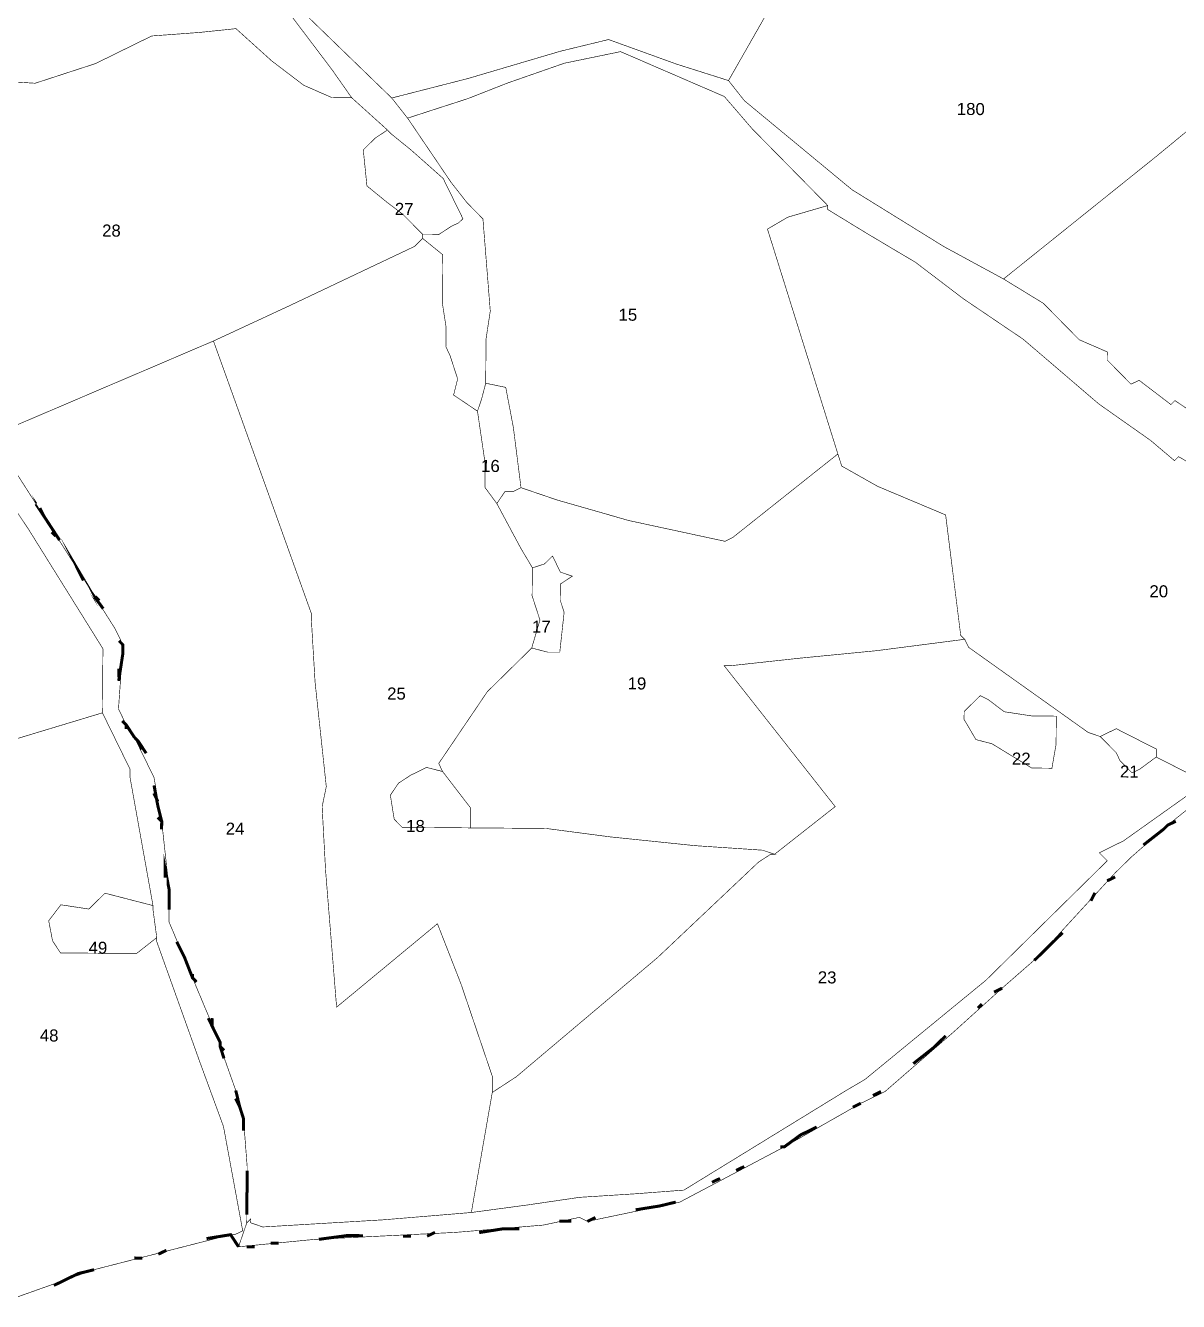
# Model space of a CAD drawing. Header units: metres. Extents: x 326467 to 340077, y 1811030 to 1824953.
# Drawn here: x 336153 to 337316, y 1820873 to 1822161 of the extents above; entities that cross this region are included whole.
import ezdxf

# ---------------------------------------------------------------- set-up
doc = ezdxf.new("R2010")
doc.units = ezdxf.units.M
doc.header["$MEASUREMENT"] = 0
for name, color, linetype in [('SURVEY NO.', 7, 'Continuous'), ('SURVEY PLOT BOUNDARY', 35, 'Continuous'), ('VILLAGE BOUNDARY', 212, 'Continuous')]:
    doc.layers.add(name, color=color, linetype=linetype)
doc.styles.add('PDF Arial', font='arial.ttf')

# ---------------------------------------------------------------- blocks, each defined once
blk = doc.blocks.new('16')
at = {"layer": 'SURVEY PLOT BOUNDARY', "lineweight": 18, "const_width": 0.606}
for points in [[(337369.8, 1821405.7), (337304.7, 1821353.6), (337268.1, 1821321.5), (337251.8, 1821305.5), (337174.4, 1821221.2), (337137.7, 1821189.1), (337088.9, 1821145), (337019.7, 1821084.9), (336995.3, 1821073), (336918.2, 1821029.1), (336812.7, 1820973.3), (336719.5, 1820953.8), (336711.5, 1820957.9), (336675, 1820950.1), (336586, 1820942.7), (336444.5, 1820935.7), (336367.6, 1820928.2), (336375.9, 1820952.4), (336380, 1820956.4), (336379.9, 1820952.4), (336392, 1820948.2), (336513.4, 1820955.4), (336602.4, 1820962.8), (336659, 1820970.4), (336711.6, 1820978.1), (336768.2, 1820981.7), (336816.8, 1820985.4), (336979.3, 1821085.2), (336999.6, 1821097.2), (337121.6, 1821197.3), (337243.8, 1821317.7), (337235.8, 1821325.8), (337260.2, 1821337.8), (337333.3, 1821389.8)], [(337408.3, 1821672.2), (337315.7, 1821725.5), (337311.6, 1821721.5), (337287.5, 1821741.9), (337235.3, 1821778.7), (337159, 1821844), (337098.6, 1821884.9), (337050.4, 1821921.6), (337002.1, 1821950.3), (336961.9, 1821974.9), (336961.9, 1821978.9), (336885.7, 1822056.3), (336857.6, 1822088.9), (336752.9, 1822134.2), (336696.2, 1822122.5), (336639.4, 1822102.7), (336598.9, 1822086.8), (336538.1, 1822067.1), (336522.1, 1822087.4), (336599.1, 1822107.1), (336692.2, 1822134.6), (336740.8, 1822146.4), (336809.4, 1822121.6), (336861.8, 1822105), (336877.8, 1822084.7), (336986.3, 1821994.9), (337078.8, 1821937.6), (337139.2, 1821904.8), (337179.4, 1821880.2), (337215.5, 1821843.5), (337243.8, 1821831.2), (337243.7, 1821823.1), (337267.8, 1821798.6), (337275.9, 1821802.6), (337308, 1821778.1), (337312.1, 1821782.1), (337372.4, 1821741.2)], [(336433.8, 1822173), (336522.1, 1822087.4), (336538.1, 1822067.1), (336582.1, 1822002.1), (336598.1, 1821981.7), (336614.1, 1821965.4), (336621.5, 1821872.4), (336617.2, 1821844.1), (336616.9, 1821799.6), (336612.7, 1821783.5), (336608.6, 1821771.4), (336584.5, 1821787.7), (336588.6, 1821803.9), (336580.7, 1821828.2), (336576.7, 1821836.3), (336576.9, 1821856.5), (336573.1, 1821880.8), (336573.4, 1821929.4), (336553.3, 1821945.7), (336553.4, 1821949.7), (336569.5, 1821949.6), (336581.7, 1821957.6), (336589.8, 1821961.6), (336593.9, 1821965.6), (336574, 1822006.2), (336541.9, 1822034.7), (336521.8, 1822051), (336517.8, 1822055.1), (336481.7, 1822087.7), (336461.7, 1822116.2), (336421.7, 1822169.1)], [(336919.2, 1822205.7), (336861.8, 1822105), (336809.4, 1822121.6), (336740.8, 1822146.4), (336692.2, 1822134.6), (336599.1, 1822107.1), (336522.1, 1822087.4), (336433.8, 1822173)], [(336421.7, 1822169.1), (336461.7, 1822116.2), (336481.7, 1822087.7), (336461.5, 1822087.9), (336433.3, 1822100.3), (336401.1, 1822124.8), (336365, 1822157.4), (336328.6, 1822153.6), (336280, 1822150), (336223.2, 1822122.1), (336162.4, 1822102.3), (336089.7, 1822106.9)], [(337468.7, 1822173.1), (337293.8, 1822028.9), (337139.2, 1821904.8), (337078.8, 1821937.6), (336986.3, 1821994.9), (336877.8, 1822084.7), (336861.8, 1822105), (336919.2, 1822205.7), (336931.6, 1822237.9), (336939.7, 1822245.9), (336848, 1822416.5), (336889, 1822488.9), (336949.4, 1822456.1), (337018.2, 1822459.6), (337038, 1822406.9), (337057.8, 1822362.3), (337077.6, 1822301.5), (337077.5, 1822293.4), (337250.7, 1822203.1), (337417.1, 1822290.8)], [(336119.2, 1821746.9), (336171.2, 1821665.6), (336243.1, 1821551.8), (336251, 1821535.6), (336246.5, 1821470.9), (336254.4, 1821454.7), (336262.4, 1821442.5), (336278.3, 1821410), (336282.3, 1821401.9), (336290.1, 1821357.4), (336297.6, 1821288.6), (336297.4, 1821256.2), (336321.2, 1821199.5), (336345, 1821142.7), (336349, 1821130.5), (336364.8, 1821085.9), (336372.6, 1821057.5), (336376.3, 1821009), (336375.9, 1820952.4), (336367.6, 1820928.2), (336359.6, 1820940.4), (336363.7, 1820940.4), (336371.8, 1820944.3), (336352.4, 1821049.6), (336328.6, 1821114.5), (336285.1, 1821236.1), (336285.1, 1821240.2), (336281.3, 1821268.5), (336281.3, 1821272.5), (336258.1, 1821402.1), (336258.1, 1821410.2), (336230.3, 1821467), (336230.8, 1821531.7), (336154.9, 1821653.6), (336102.9, 1821730.8)], [(336089.7, 1822106.9), (336162.4, 1822102.3), (336223.2, 1822122.1), (336280, 1822150), (336328.6, 1822153.6), (336365, 1822157.4), (336401.1, 1822124.8), (336433.3, 1822100.3), (336461.5, 1822087.9), (336481.7, 1822087.7), (336517.8, 1822055.1), (336505.6, 1822047.1), (336493.4, 1822035.1), (336497.1, 1821998.7), (336517.2, 1821982.3), (336533.3, 1821970.1), (336553.4, 1821949.7), (336553.3, 1821945.7), (336545.2, 1821937.7), (336419.4, 1821878), (336342.3, 1821842.2), (336119.2, 1821746.9)], [(337341.5, 1821397.8), (337293.2, 1821422.4), (337293.2, 1821430.5), (337252.9, 1821451), (337236.7, 1821443.1), (337224.6, 1821447.2), (337104, 1821533.1), (337100, 1821541.2), (337096, 1821545.2), (337080.8, 1821666.7), (337012.3, 1821695.5), (336976, 1821716), (336972.1, 1821728.2), (336901.1, 1821955.1), (336921.4, 1821967.1), (336961.9, 1821978.9), (336961.9, 1821974.9), (337002.1, 1821950.3), (337050.4, 1821921.6), (337098.6, 1821884.9), (337159, 1821844), (337235.3, 1821778.7), (337287.5, 1821741.9), (337311.6, 1821721.5), (337315.7, 1821725.5), (337408.3, 1821672.2)], [(337333.3, 1821389.8), (337260.2, 1821337.8), (337235.8, 1821325.8), (337243.8, 1821317.7), (337121.6, 1821197.3), (336999.6, 1821097.2), (336979.3, 1821085.2), (336816.8, 1820985.4), (336768.2, 1820981.7), (336711.6, 1820978.1), (336659, 1820970.4), (336602.4, 1820962.8), (336623.5, 1821083.9), (336647.9, 1821099.9), (336790.3, 1821220.1), (336892.1, 1821316.4), (336904.3, 1821324.3), (336908.3, 1821324.3), (336969.4, 1821372.4), (336857.3, 1821514.7), (336865.3, 1821514.7), (336934.1, 1821522.2), (337011, 1821529.7), (337100, 1821541.2), (337104, 1821533.1), (337224.6, 1821447.2), (337236.7, 1821443.1), (337252.8, 1821426.8), (337256.7, 1821418.7), (337264.8, 1821410.5), (337268.8, 1821406.4), (337276.9, 1821410.4), (337293.2, 1821422.4), (337341.5, 1821397.8)]]:
    blk.add_lwpolyline(points, dxfattribs=at)
for points in [[(337716.9, 1821851.8), (337825, 1821717.5), (337808.5, 1821677.2), (337796.2, 1821653.1), (337711.2, 1821633.5), (337670.7, 1821625.7), (337650.5, 1821625.9), (337630.3, 1821626), (337569.7, 1821634.6), (337537.4, 1821647), (337477.1, 1821683.8), (337372.4, 1821741.2), (337312.1, 1821782.1), (337308, 1821778.1), (337275.9, 1821802.6), (337267.8, 1821798.6), (337243.7, 1821823.1), (337243.8, 1821831.2), (337215.5, 1821843.5), (337179.4, 1821880.2), (337139.2, 1821904.8), (337293.8, 1822028.9), (337468.7, 1822173.1), (337592.8, 1822006.4)], [(336866.3, 1821644.1), (336858.2, 1821640.1), (336761.4, 1821661), (336688.8, 1821681.8), (336652.5, 1821694.2), (336644.8, 1821754.9), (336637.1, 1821795.4), (336616.9, 1821799.6), (336617.2, 1821844.1), (336621.5, 1821872.4), (336614.1, 1821965.4), (336598.1, 1821981.7), (336582.1, 1822002.1), (336538.1, 1822067.1), (336598.9, 1822086.8), (336639.4, 1822102.7), (336696.2, 1822122.5), (336752.9, 1822134.2), (336857.6, 1822088.9), (336885.7, 1822056.3), (336961.9, 1821978.9), (336921.4, 1821967.1), (336901.1, 1821955.1), (336972.1, 1821728.2), (336951.8, 1821712.1)], [(336581.7, 1821957.6), (336569.5, 1821949.6), (336553.4, 1821949.7), (336533.3, 1821970.1), (336517.2, 1821982.3), (336497.1, 1821998.7), (336493.4, 1822035.1), (336505.6, 1822047.1), (336517.8, 1822055.1), (336521.8, 1822051), (336541.9, 1822034.7), (336574, 1822006.2), (336593.9, 1821965.6), (336589.8, 1821961.6)], [(336569.5, 1821415.9), (336573.4, 1821407.8), (336557.3, 1821411.9), (336541.1, 1821404), (336528.9, 1821396), (336520.7, 1821383.9), (336524.6, 1821359.6), (336532.6, 1821351.5), (336573, 1821351.2), (336601.3, 1821350.9), (336629.6, 1821350.7), (336678.1, 1821350.3), (336742.7, 1821341.8), (336827.6, 1821333), (336896.2, 1821328.4), (336908.3, 1821324.3), (336904.3, 1821324.3), (336892.1, 1821316.4), (336790.3, 1821220.1), (336647.9, 1821099.9), (336623.5, 1821083.9), (336623.6, 1821100.1), (336592, 1821193.3), (336568.2, 1821254.2), (336466.5, 1821170), (336455.4, 1821307.6), (336451.9, 1821372.3), (336456.1, 1821392.5), (336444.8, 1821497.7), (336441.2, 1821558.4), (336441.3, 1821566.5), (336397.7, 1821688.1), (336342.3, 1821842.2), (336419.4, 1821878), (336545.2, 1821937.7), (336553.3, 1821945.7), (336573.4, 1821929.4), (336573.1, 1821880.8), (336576.9, 1821856.5), (336576.7, 1821836.3), (336580.7, 1821828.2), (336588.6, 1821803.9), (336584.5, 1821787.7), (336608.6, 1821771.4), (336616.3, 1821718.8), (336616.1, 1821694.5), (336628.1, 1821678.2), (336652, 1821633.6), (336664, 1821613.3), (336663.9, 1821609.2), (336663.7, 1821585), (336671.6, 1821560.7), (336663.3, 1821532.4), (336618.5, 1821488.3)], [(336623.5, 1821083.9), (336602.4, 1820962.8), (336513.4, 1820955.4), (336392, 1820948.2), (336379.9, 1820952.4), (336380, 1820956.4), (336375.9, 1820952.4), (336376.3, 1821009), (336372.6, 1821057.5), (336364.8, 1821085.9), (336349, 1821130.5), (336345, 1821142.7), (336321.2, 1821199.5), (336297.4, 1821256.2), (336297.6, 1821288.6), (336290.1, 1821357.4), (336282.3, 1821401.9), (336278.3, 1821410), (336262.4, 1821442.5), (336254.4, 1821454.7), (336246.5, 1821470.9), (336251, 1821535.6), (336243.1, 1821551.8), (336171.2, 1821665.6), (336119.2, 1821746.9), (336342.3, 1821842.2), (336397.7, 1821688.1), (336441.3, 1821566.5), (336441.2, 1821558.4), (336444.8, 1821497.7), (336456.1, 1821392.5), (336451.9, 1821372.3), (336455.4, 1821307.6), (336466.5, 1821170), (336568.2, 1821254.2), (336592, 1821193.3), (336623.6, 1821100.1)], [(336636.3, 1821690.3), (336628.1, 1821678.2), (336616.1, 1821694.5), (336616.3, 1821718.8), (336608.6, 1821771.4), (336612.7, 1821783.5), (336616.9, 1821799.6), (336637.1, 1821795.4), (336644.8, 1821754.9), (336652.5, 1821694.2), (336644.3, 1821690.2)], [(336154.9, 1821653.6), (336230.8, 1821531.7), (336230.3, 1821467), (336112.8, 1821431.5), (336003.3, 1821396), (335934.4, 1821368.2), (335650.7, 1821273.4), (335638.5, 1821273.5), (335626.4, 1821273.6), (335639.4, 1821382.6), (335615.6, 1821447.5), (335595.6, 1821476), (335600, 1821512.3), (335624.3, 1821528.3), (335616.6, 1821572.8), (335620.9, 1821601.1), (335625, 1821609.2), (335633.2, 1821625.3), (335649.3, 1821625.1), (335872.2, 1821684.1), (336102.9, 1821730.8)], [(337080.8, 1821666.7), (337096, 1821545.2), (337100, 1821541.2), (337011, 1821529.7), (336934.1, 1821522.2), (336865.3, 1821514.7), (336857.3, 1821514.7), (336969.4, 1821372.4), (336908.3, 1821324.3), (336896.2, 1821328.4), (336827.6, 1821333), (336742.7, 1821341.8), (336678.1, 1821350.3), (336629.6, 1821350.7), (336601.3, 1821350.9), (336601.5, 1821371.2), (336573.4, 1821407.8), (336569.5, 1821415.9), (336618.5, 1821488.3), (336663.3, 1821532.4), (336679.5, 1821528.2), (336691.6, 1821528.2), (336696, 1821568.5), (336692, 1821580.7), (336692.1, 1821596.9), (336704.3, 1821604.9), (336692.2, 1821609), (336684.3, 1821625.2), (336676.1, 1821617.2), (336664, 1821613.3), (336652, 1821633.6), (336628.1, 1821678.2), (336636.3, 1821690.3), (336644.3, 1821690.2), (336652.5, 1821694.2), (336688.8, 1821681.8), (336761.4, 1821661), (336858.2, 1821640.1), (336866.3, 1821644.1), (336951.8, 1821712.1), (336972.1, 1821728.2), (336976, 1821716), (337012.3, 1821695.5)], [(336664, 1821613.3), (336676.1, 1821617.2), (336684.3, 1821625.2), (336692.2, 1821609), (336704.3, 1821604.9), (336692.1, 1821596.9), (336692, 1821580.7), (336696, 1821568.5), (336691.6, 1821528.2), (336679.5, 1821528.2), (336663.3, 1821532.4), (336671.6, 1821560.7), (336663.7, 1821585), (336663.9, 1821609.2)], [(337168.1, 1821463.8), (337188.4, 1821463.7), (337192.4, 1821463.6), (337192.2, 1821435.3), (337188, 1821411.1), (337167.7, 1821411.3), (337127.5, 1821435.8), (337111.4, 1821440), (337099.4, 1821460.3), (337099.5, 1821468.4), (337115.8, 1821484.4), (337123.8, 1821480.3), (337139.9, 1821468.1)], [(337127.5, 1821435.8), (337167.7, 1821411.3), (337188, 1821411.1), (337192.2, 1821435.3), (337192.4, 1821463.6), (337188.4, 1821463.7), (337168.1, 1821463.8), (337139.9, 1821468.1), (337123.8, 1821480.3), (337115.8, 1821484.4), (337099.5, 1821468.4), (337099.4, 1821460.3), (337111.4, 1821440)], [(336258.1, 1821402.1), (336281.3, 1821272.5), (336232.9, 1821285), (336216.6, 1821269), (336188.4, 1821273.3), (336176.1, 1821257.2), (336180, 1821236.9), (336188, 1821224.7), (336264.8, 1821224.2), (336285.1, 1821240.2), (336285.1, 1821236.1), (336328.6, 1821114.5), (336352.4, 1821049.6), (336371.8, 1820944.3), (336363.7, 1820940.4), (336359.6, 1820940.4), (336221.9, 1820905.1), (336132.7, 1820873.4), (336128.8, 1820885.6), (335934.4, 1821368.2), (336003.3, 1821396), (336112.8, 1821431.5), (336230.3, 1821467), (336258.1, 1821410.2)], [(337276.9, 1821410.4), (337268.8, 1821406.4), (337264.8, 1821410.5), (337256.7, 1821418.7), (337252.8, 1821426.8), (337236.7, 1821443.1), (337252.9, 1821451), (337293.2, 1821430.5), (337293.2, 1821422.4)], [(336573.4, 1821407.8), (336601.5, 1821371.2), (336601.3, 1821350.9), (336573, 1821351.2), (336532.6, 1821351.5), (336524.6, 1821359.6), (336520.7, 1821383.9), (336528.9, 1821396), (336541.1, 1821404), (336557.3, 1821411.9)], [(336188.4, 1821273.3), (336216.6, 1821269), (336232.9, 1821285), (336281.3, 1821272.5), (336281.3, 1821268.5), (336285.1, 1821240.2), (336264.8, 1821224.2), (336188, 1821224.7), (336180, 1821236.9), (336176.1, 1821257.2)]]:
    blk.add_lwpolyline(points, close=True, dxfattribs=at)
at = {"layer": 'VILLAGE BOUNDARY', "lineweight": 50, "const_width": 3.03}
for points in [[(336163.2, 1821677.8), (336171.2, 1821665.6), (336167.2, 1821673.7)], [(336171.2, 1821665.6), (336187.1, 1821641.2)], [(336183.1, 1821645.3), (336179.1, 1821649.4)], [(336231.1, 1821572.1), (336219.1, 1821588.4), (336207.1, 1821608.7), (336211.1, 1821600.6)], [(336223.1, 1821584.3), (336227.1, 1821580.3)], [(336247, 1821539.7), (336251, 1821535.6), (336251, 1821527.5), (336251, 1821535.6)], [(336251, 1821527.5), (336246.7, 1821499.2)], [(336246.7, 1821503.3), (336246.8, 1821511.4)], [(336274.4, 1821426.2), (336266.4, 1821438.4), (336262.4, 1821442.5), (336254.4, 1821454.7), (336250.4, 1821458.8), (336254.4, 1821454.7), (336254.4, 1821450.7)], [(336266.4, 1821438.4), (336270.4, 1821430.3)], [(336282.3, 1821393.8), (336286.1, 1821373.6), (336290.1, 1821357.4), (336290, 1821349.3)], [(336286.2, 1821377.6), (336282.2, 1821385.8)], [(336290, 1821353.3), (336290.1, 1821357.4), (336286.1, 1821361.5)], [(337312.9, 1821357.6), (337304.7, 1821353.6), (337300.7, 1821349.6), (337280.3, 1821333.6)], [(336297.5, 1821268.4), (336297.6, 1821284.5), (336297.6, 1821288.6), (336293.7, 1821308.8), (336293.7, 1821300.8)], [(337251.8, 1821301.4), (337243.7, 1821297.5)], [(336297.6, 1821284.5), (336297.5, 1821276.5)], [(337231.5, 1821285.4), (337227.3, 1821277.4)], [(337198.8, 1821245.2), (337186.6, 1821233.2), (337174.4, 1821221.2), (337170.3, 1821217.2)], [(336305.3, 1821236), (336313.3, 1821219.7), (336309.3, 1821227.9)], [(336313.3, 1821219.7), (336321.2, 1821199.5), (336325.2, 1821195.4)], [(336321.2, 1821199.5), (336321.2, 1821203.5)], [(337137.7, 1821189.1), (337129.6, 1821185.1)], [(337117.4, 1821173.1), (337113.3, 1821169.1)], [(336352.9, 1821118.3), (336349, 1821130.5), (336349, 1821134.5), (336345, 1821142.7), (336337, 1821158.9)], [(336341.1, 1821158.9), (336341, 1821150.8)], [(336349, 1821134.5), (336349, 1821130.5), (336353, 1821126.4)], [(337080.8, 1821141), (337068.5, 1821129), (337048.2, 1821113)], [(336364.7, 1821077.8), (336368.7, 1821069.7), (336372.6, 1821057.5), (336372.6, 1821045.4), (336372.6, 1821053.5)], [(336364.8, 1821085.9), (336368.7, 1821069.7)], [(337015.6, 1821084.9), (337007.5, 1821080.9)], [(336995.3, 1821073), (336987.2, 1821069)], [(336950.7, 1821049), (336934.5, 1821041.1), (336918.2, 1821029.1), (336914.1, 1821029.1)], [(336375.9, 1820960.5), (336376.1, 1820980.7), (336376.3, 1821005), (336376.2, 1820992.8)], [(336877.6, 1821009.2), (336869.5, 1821005.2)], [(336853.3, 1820997.2), (336845.1, 1820993.2)], [(336376.1, 1820976.7), (336376, 1820968.6)], [(336808.6, 1820973.3), (336792.4, 1820969.4), (336768.1, 1820965.5)], [(336703.3, 1820953.9), (336691.2, 1820954)], [(336727.6, 1820957.8), (336719.5, 1820953.8)], [(336367.6, 1820928.2), (336359.6, 1820940.4), (336335.3, 1820936.5)], [(336493, 1820939.4), (336476.8, 1820939.5), (336448.5, 1820935.7)], [(336541.5, 1820939), (336533.4, 1820939)], [(336565.8, 1820942.8), (336557.7, 1820938.9)], [(336650.7, 1820946.2), (336634.6, 1820946.4), (336610.3, 1820942.5)], [(336294.8, 1820924.7), (336286.7, 1820920.7)], [(336383.8, 1820928.1), (336375.7, 1820928.1)], [(336408.1, 1820931.9), (336400, 1820932)], [(336270.5, 1820916.8), (336262.4, 1820916.9)], [(336221.9, 1820905.1), (336205.7, 1820901.1), (336181.3, 1820889.2)]]:
    blk.add_lwpolyline(points, dxfattribs=at)
at = {"layer": 'SURVEY NO.', "char_height": 12.13, "attachment_point": 7, "rotation": 359.5579, "style": 'PDF Arial'}
for s, insert in [('180', (337092, 1822070.2)), ('27', (336525.2, 1821969.5)), ('28', (336229.9, 1821947.5)), ('15', (336750.8, 1821862.6)), ('16', (336612.2, 1821710)), ('20', (337286.3, 1821583.5)), ('17', (336663.5, 1821547.9)), ('25', (336517.4, 1821480.3)), ('19', (336760, 1821490.5)), ('22', (337147.6, 1821414.8)), ('21', (337256.6, 1821401.8)), ('24', (336354.6, 1821344.1)), ('18', (336536.6, 1821346.7)), ('49', (336216.3, 1821223.8)), ('23', (336951.8, 1821193.9)), ('48', (336167.1, 1821135.3))]:
    blk.add_mtext(s, dxfattribs=dict(at, insert=insert))

msp = doc.modelspace()

# ---------------------------------------------------------------- block references
msp.add_blockref('16', (0, 0))

doc.saveas('drawing.dxf')
